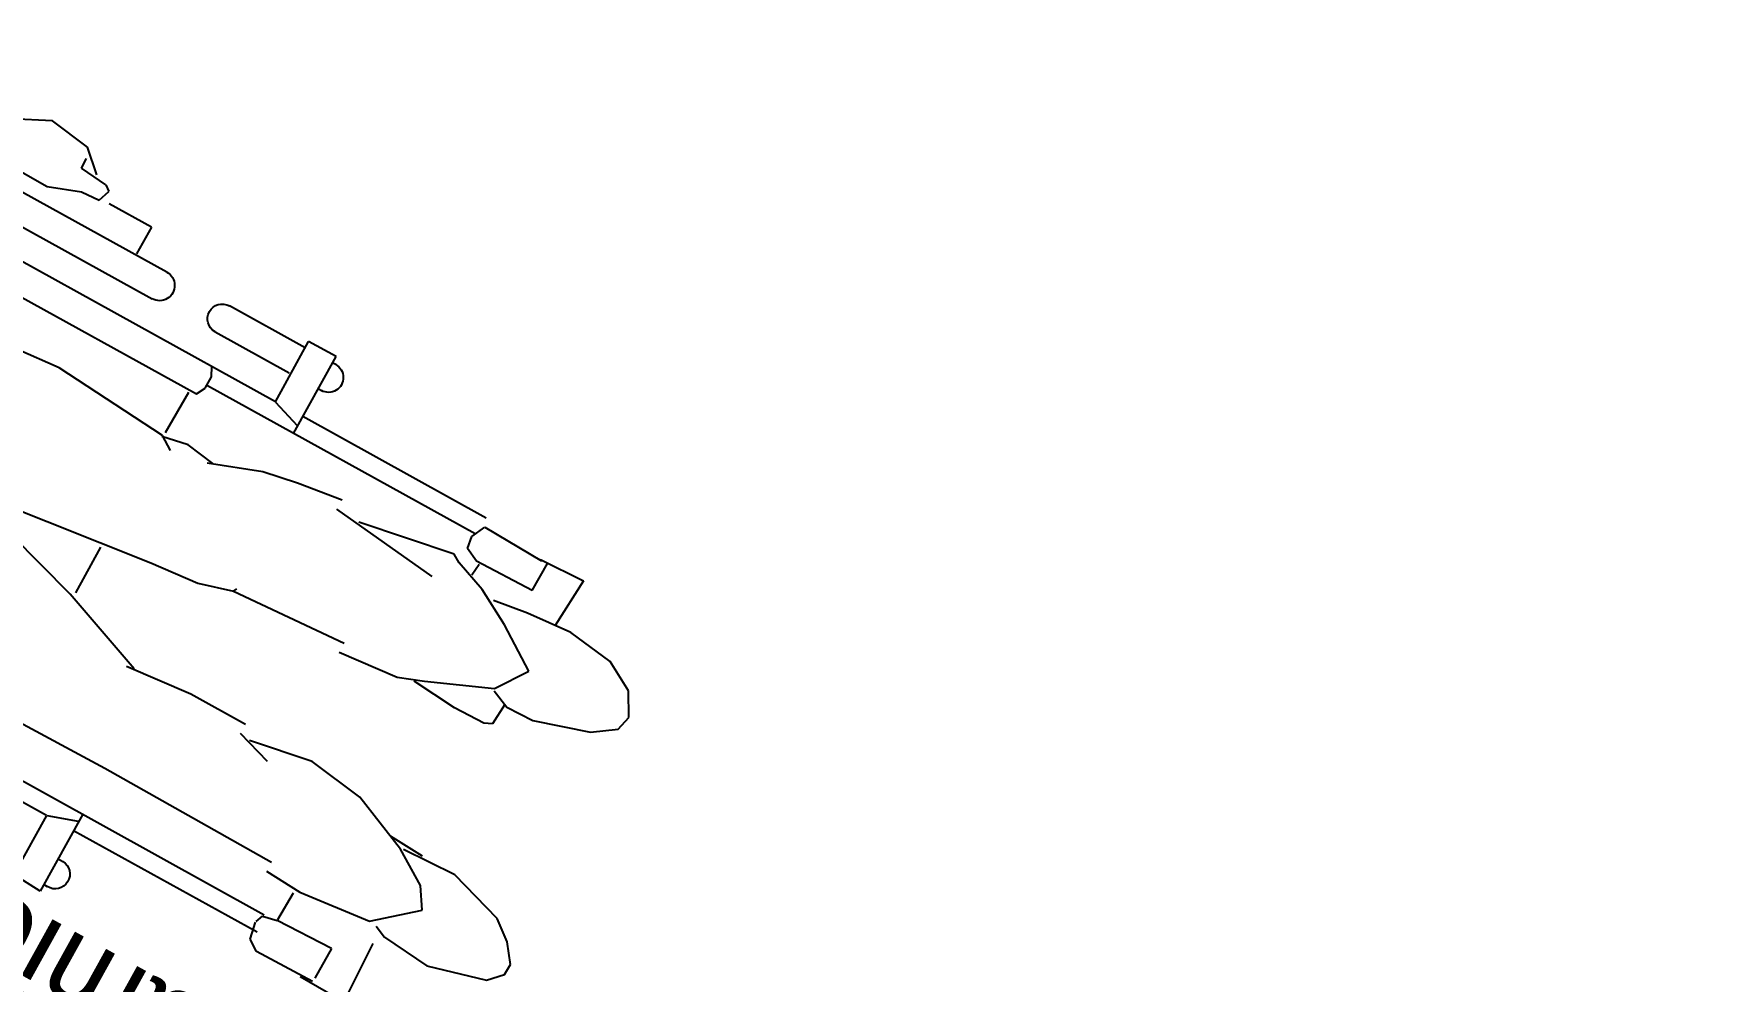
# Model space of a CAD drawing. Header units: metres. Extents: x 2113 to 5678, y -2764 to 956.
# Drawn here: x 3194.287 to 3195.894, y -1646.662 to -1645.751 of the extents above; entities that cross this region are included whole.
import ezdxf

# ---------------------------------------------------------------- set-up
doc = ezdxf.new("R2010")
doc.units = ezdxf.units.M
doc.header["$MEASUREMENT"] = 0
for name, color, linetype in [('_SETOR A', 1, 'Continuous'), ('A - Diversos', 252, 'Continuous'), ('TXT_QUADRAFISCAL_5000', 7, 'Continuous'), ('XX-HTC', 8, 'Continuous')]:
    doc.layers.add(name, color=color, linetype=linetype)
doc.layers.add('Esquadrias', color=50, linetype='Continuous', lineweight=9)
doc.styles.add('REGUA60', font='romns850', dxfattribs={"width": 1.2})

# ---------------------------------------------------------------- blocks, each defined once
blk = doc.blocks.new('cadeira de rpodas')
at = {"layer": 'A - Diversos'}
for p, q in [((0.254, 0.3238), (0.224, 0.3222)), ((0.224, 0.2575), (0.224, 0.3222)), ((0.254, 0.2393), (0.254, 0.3238)), ((0.2579, 0.3169), (0.254, 0.3167)), ((0.254, 0.2883), (0.2592, 0.2886)), ((0.4638, 0.2741), (0.4528, 0.2667)), ((0.5246, 0.2733), (0.4638, 0.2741)), ((0.5604, 0.276), (0.5123, 0.2753)), ((0.5606, 0.2749), (0.5581, 0.2133)), ((0.224, 0.2575), (-0.1448, 0.2575)), ((0.2242, 0.2573), (0.2534, 0.2475)), ((0.4554, 0.2577), (0.254, 0.2577)), ((0.4528, 0.2667), (0.4493, 0.25)), ((0.5254, 0.2366), (0.5252, 0.2693)), ((0.4495, 0.249), (0.4523, 0.2419)), ((0.4523, 0.2419), (0.4668, 0.2385)), ((0.1593, 0.2396), (0.4532, 0.2396)), ((0.5254, 0.2366), (0.4668, 0.2385)), ((0.4668, 0.2372), (0.4676, 0.2078)), ((0.4348, 0.2021), (0.4726, 0.204)), ((0.4726, 0.204), (0.5446, 0.196)), ((0.5446, 0.196), (0.5838, 0.1624)), ((0.5525, 0.1974), (0.5647, 0.2026)), ((0.5647, 0.2026), (0.6136, 0.2072)), ((0.6136, 0.2072), (0.6703, 0.1913)), ((0.1479, 0.1917), (0.2511, 0.1905)), ((0.2511, 0.1905), (0.4348, 0.1921)), ((0.6703, 0.1913), (0.6828, 0.1783)), ((0.6828, 0.1783), (0.6832, 0.1672)), ((0.5838, 0.1624), (0.5709, 0.1425)), ((0.6832, 0.1672), (0.6698, 0.1496)), ((0.6698, 0.1496), (0.6505, 0.1345)), ((0.5709, 0.1425), (0.5371, 0.1211)), ((0.6505, 0.1345), (0.5946, 0.1175)), ((0.5371, 0.1211), (0.4789, 0.0964)), ((0.559, 0.1168), (0.5226, 0.115)), ((0.5946, 0.1175), (0.54, 0.1202)), ((0.3847, 0.1093), (0.349, 0.0985)), ((0.4222, 0.0885), (0.3598, 0.1)), ((0.2295, 0.0935), (0.141, 0.0606)), ((0.2888, 0.0884), (0.222, 0.0952)), ((0.349, 0.0885), (0.2888, 0.0884)), ((0.4789, 0.0964), (0.4222, 0.0885)), ((0.141, 0.0606), (0.0645, 0.0379)), ((0.1447, 0.0068), (0.1449, 0.0569)), ((0.0152, 0.0194), (0.1942, -0.0033)), ((0.1942, -0.0033), (0.2433, -0.0081)), ((0.2433, -0.0081), (0.2768, -0.0181)), ((0.3942, -0.0158), (0.4545, -0.0218)), ((0.2768, -0.0181), (0.2787, -0.0216)), ((0.2768, -0.0181), (0.3942, -0.0258)), ((0.4545, -0.0218), (0.4792, -0.031)), ((0.5169, -0.0228), (0.4705, -0.0263)), ((0.4792, -0.031), (0.5414, -0.0574)), ((0.5486, -0.0233), (0.5169, -0.0228)), ((0.5561, -0.0269), (0.5486, -0.0233)), ((0.5575, -0.0487), (0.5561, -0.0269)), ((0.5422, -0.0552), (0.5605, -0.0474)), ((0.5605, -0.0474), (0.5885, -0.0482)), ((0.5885, -0.0482), (0.6425, -0.0655)), ((0.5414, -0.0574), (0.5624, -0.088)), ((0.6425, -0.0655), (0.6641, -0.0808)), ((0.5624, -0.088), (0.5203, -0.1158)), ((0.6679, -0.0954), (0.6551, -0.1177)), ((0.6641, -0.0808), (0.6679, -0.0954)), ((0.1584, -0.107), (0.1449, -0.1157)), ((0.0265, -0.1246), (-0.0177, -0.1207)), ((0.1449, -0.1157), (0.0265, -0.1246)), ((0.1709, -0.12), (0.1449, -0.1146)), ((0.1467, -0.1641), (0.146, -0.1192)), ((0.2002, -0.1158), (0.1709, -0.12)), ((0.2461, -0.132), (0.1953, -0.1135)), ((0.4372, -0.1226), (0.3258, -0.1349)), ((0.5203, -0.1158), (0.4851, -0.1348)), ((0.6551, -0.1177), (0.6261, -0.1341)), ((0.2805, -0.1385), (0.2461, -0.132)), ((0.3258, -0.1449), (0.2805, -0.1385)), ((0.4452, -0.1518), (0.3503, -0.1343)), ((0.4851, -0.1348), (0.4535, -0.1467)), ((0.4695, -0.1425), (0.4708, -0.1547)), ((0.5341, -0.1362), (0.4997, -0.131)), ((0.5797, -0.1401), (0.5341, -0.1362)), ((0.5661, -0.1894), (0.563, -0.1386)), ((0.6261, -0.1341), (0.5797, -0.1401)), ((0.4535, -0.1467), (0.4452, -0.1518)), ((0.4673, -0.1562), (0.4538, -0.1625)), ((0.5275, -0.1572), (0.4673, -0.1562)), ((0.5275, -0.1572), (0.528, -0.1873)), ((-0.124, -0.1666), (0.1542, -0.1666)), ((0.1542, -0.1666), (0.1588, -0.1754)), ((0.1588, -0.1754), (0.1588, -0.1879)), ((0.4538, -0.1625), (0.4517, -0.1748)), ((0.4517, -0.1748), (0.4585, -0.1886)), ((0.1588, -0.1879), (0.1542, -0.1967)), ((0.1593, -0.1788), (0.4532, -0.1788)), ((0.2242, -0.1964), (0.2534, -0.1867)), ((0.254, -0.1785), (0.254, -0.263)), ((0.4585, -0.1886), (0.5217, -0.1865)), ((0.5201, -0.1871), (0.5661, -0.1894)), ((0.224, -0.1967), (-0.1264, -0.1967)), ((0.224, -0.1967), (0.224, -0.2628)), ((0.4554, -0.1969), (0.254, -0.1969)), ((-0.1378, -0.2259), (0.0726, -0.2259)), ((0.1409, -0.2275), (0.2221, -0.2275)), ((0.255, -0.2275), (0.2575, -0.2275)), ((0.0726, -0.2551), (-0.1235, -0.2551)), ((0.0387, -0.2858), (0.0387, -0.2565)), ((0.224, -0.2559), (0.1409, -0.2559)), ((0.2575, -0.2559), (0.2537, -0.2559)), ((-0.1072, -0.272), (-0.0678, -0.2714)), ((-0.0678, -0.2714), (-0.0364, -0.2829)), ((0.254, -0.263), (0.224, -0.2628)), ((-0.0364, -0.2829), (-0.0177, -0.2844)), ((-0.0177, -0.2844), (-0.0136, -0.2961)), ((0.0387, -0.2858), (-0.0076, -0.2858)), ((-0.0314, -0.3045), (-0.0522, -0.3233)), ((-0.0474, -0.3029), (-0.0477, -0.3135)), ((-0.0192, -0.3001), (-0.0474, -0.3029)), ((-0.0192, -0.3001), (-0.0136, -0.2961)), ((-0.0937, -0.3291), (-0.1298, -0.3114)), ((-0.0522, -0.3233), (-0.0937, -0.3291))]:
    blk.add_line(p, q, dxfattribs=at)
for centre, radius, start, end in [((0.2585, 0.3027), 0.0142, 272.6629, 92.6629), ((0.0726, -0.2405), 0.0146, 270, 90), ((0.1409, -0.2417), 0.0142, 90, 270), ((0.2575, -0.2417), 0.0142, 270, 90)]:
    blk.add_arc(centre, radius, start, end, dxfattribs=at)
blk = doc.blocks.new('GINASIO')
at = {"layer": 'Esquadrias'}
blk.add_arc((3758.9425, -1189.0797), 0.9708, 90, 177.6386, dxfattribs=at)
at = {"layer": 'A - Diversos', "xscale": -1}
blk.add_blockref('cadeira de rpodas', (3760.432, -1187.9754), dxfattribs=at)
at = {"layer": 'XX-HTC', "insert": (3759.9402, -1187.2535, -297), "char_height": 0.1, "width": 1.390511, "attachment_point": 2, "style": 'REGUA60'}
blk.add_mtext('{\\fArial|b0|i0|c0|p34;Ban. PNE\\P\\H0.8x;A = 3,17m²\\PP = Cerâmico}', dxfattribs=at)

msp = doc.modelspace()

# ---------------------------------------------------------------- linework, layer by layer
at = {"layer": 'TXT_QUADRAFISCAL_5000', "lineweight": 100}
msp.add_circle((3163.675, -1737.5511), 237.9528, dxfattribs=at)
msp.add_circle((3163.675, -1737.5511), 237.9528, dxfattribs=at)

# ---------------------------------------------------------------- block references
at = {"layer": '_SETOR A', "rotation": 151.0553157846748}
msp.add_blockref('GINASIO', (5909.9961, -4505.6686), dxfattribs=at)

doc.saveas('drawing.dxf')
